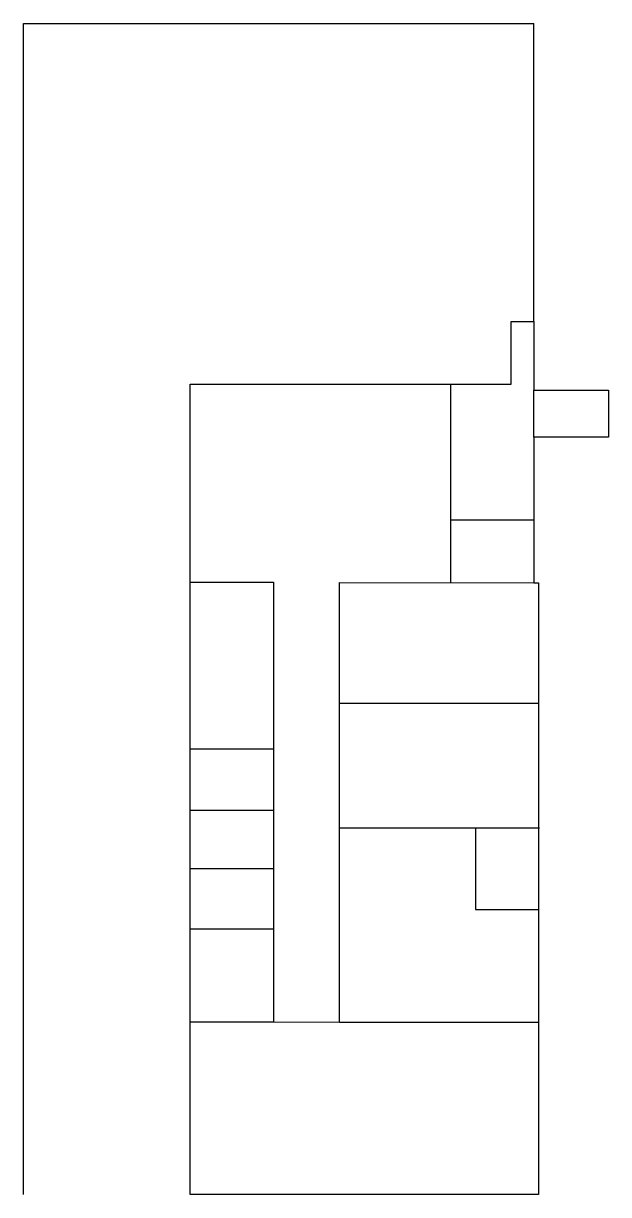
# Model space of a CAD drawing. Header units: millimetres. Extents: x 2317 to 2736, y 1295 to 1343.
# Drawn here: x 2589.22 to 2600.97, y 1308.15 to 1331.68 of the extents above; entities that cross this region are included whole.
import ezdxf

# ---------------------------------------------------------------- set-up
doc = ezdxf.new("R2010")
doc.units = ezdxf.units.MM
doc.layers.add('BL-CRM-03', color=7, linetype='Continuous')

msp = doc.modelspace()

# ---------------------------------------------------------------- linework, layer by layer
at = {"layer": 'BL-CRM-03'}
for p, q in [((2589.218, 1331.679), (2599.467, 1331.679)), ((2589.218, 1324.429), (2589.218, 1331.679)), ((2599.467, 1325.692), (2599.467, 1331.679)), ((2599.01, 1324.429), (2599.01, 1325.692)), ((2599.01, 1325.692), (2599.467, 1325.692)), ((2599.467, 1325.692), (2599.467, 1324.311)), ((2589.218, 1308.152), (2589.218, 1324.429)), ((2592.567, 1308.152), (2592.567, 1324.429)), ((2592.567, 1324.429), (2599.01, 1324.429)), ((2597.801, 1320.442), (2597.801, 1324.429)), ((2599.466, 1323.365), (2599.467, 1324.311)), ((2599.467, 1324.311), (2600.966, 1324.311)), ((2600.966, 1324.311), (2600.966, 1323.365)), ((2599.466, 1323.365), (2599.466, 1320.439)), ((2600.966, 1323.365), (2599.466, 1323.365)), ((2599.466, 1321.697), (2597.801, 1321.697)), ((2592.567, 1320.455), (2594.242, 1320.455)), ((2594.242, 1320.455), (2594.242, 1311.618)), ((2595.566, 1318.021), (2595.566, 1320.445)), ((2595.566, 1320.445), (2599.466, 1320.439)), ((2599.466, 1320.439), (2599.559, 1320.439)), ((2599.559, 1320.439), (2599.559, 1308.152)), ((2595.566, 1315.517), (2595.566, 1318.021)), ((2595.566, 1318.021), (2599.559, 1318.021)), ((2594.242, 1317.102), (2592.567, 1317.102)), ((2594.242, 1315.865), (2592.567, 1315.865)), ((2595.566, 1311.607), (2595.566, 1315.517)), ((2595.566, 1315.517), (2599.583, 1315.517)), ((2598.292, 1315.517), (2598.292, 1313.881)), ((2594.242, 1314.698), (2592.567, 1314.698)), ((2598.292, 1313.881), (2599.559, 1313.881)), ((2594.242, 1313.484), (2592.567, 1313.484)), ((2594.242, 1311.618), (2592.567, 1311.618)), ((2595.566, 1311.607), (2594.242, 1311.618)), ((2599.559, 1311.607), (2595.566, 1311.607)), ((2599.557, 1308.152), (2592.567, 1308.152))]:
    msp.add_line(p, q, dxfattribs=at)

doc.saveas('drawing.dxf')
